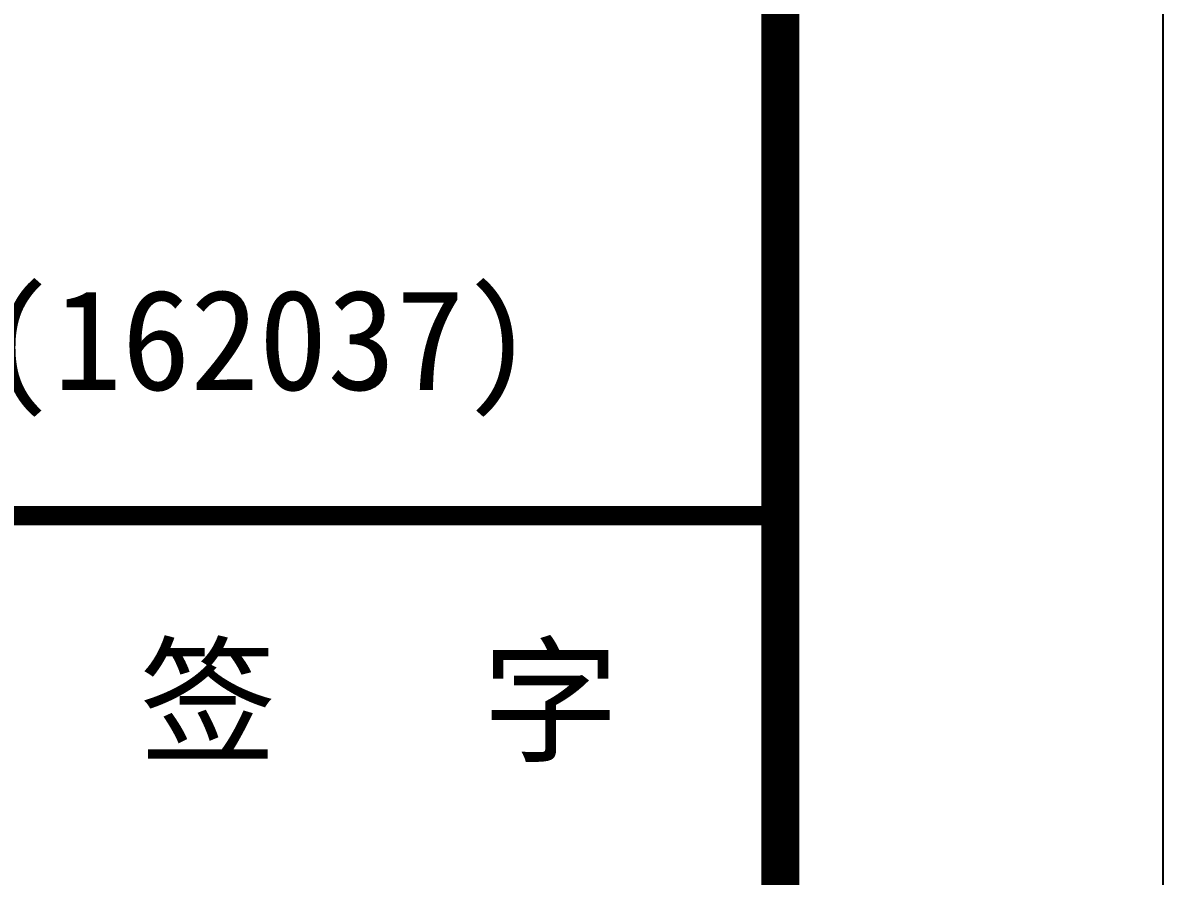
# Model space of a CAD drawing. Extents: x 69728788 to 150163257, y 20675998 to 43663798.
# Drawn here: x 75138674 to 75141951, y 20942525 to 20944978 of the extents above; entities that cross this region are included whole.
import ezdxf

# ---------------------------------------------------------------- set-up
doc = ezdxf.new("R2010")
doc.units = 0
doc.header["$LTSCALE"] = 1000
doc.header["$MEASUREMENT"] = 0
doc.layers.add('PUB_TITLE', color=4, linetype='CONTINUOUS')
doc.layers.add('图框', color=253, linetype='CONTINUOUS')
doc.styles.add('STYLE-黑体', font='simhei.ttf')
doc.styles.add('黑体', font='simhei.ttf', dxfattribs={"width": 0.6, "height": 4.3})

msp = doc.modelspace()

# ---------------------------------------------------------------- linework, layer by layer
at = {"layer": 'PUB_TITLE'}
msp.add_lwpolyline([(75043830.5, 20908087.7), (75141950.5, 20908087.7), (75141950.5, 20954287.7), (75043830.5, 20954287.7)], close=True, dxfattribs=at)
at = {"layer": 'PUB_TITLE', "const_width": 110}
msp.add_lwpolyline([(75046580.5, 20909187.7), (75140850.5, 20909187.7), (75140850.5, 20953187.7), (75046580.5, 20953187.7)], close=True, dxfattribs=at)
at = {"layer": '图框', "color": 0, "const_width": 55}
msp.add_lwpolyline([(75134240.3, 20943561.1), (75140850.5, 20943561.1), (75140850.5, 20932386), (75134240.3, 20932386)], close=True, dxfattribs=at)

# ---------------------------------------------------------------- texts
at = {"layer": '图框', "color": 4, "style": '黑体'}
msp.add_text('证书编号：皖 城规编(162037)', height=289.238, dxfattribs=at).set_placement((75134817.8, 20943922.4))
at = {"layer": '图框', "color": 0, "style": 'STYLE-黑体'}
msp.add_text('签   字', height=289.24, dxfattribs=at).set_placement((75139008.7, 20942884.4))

doc.saveas('drawing.dxf')
